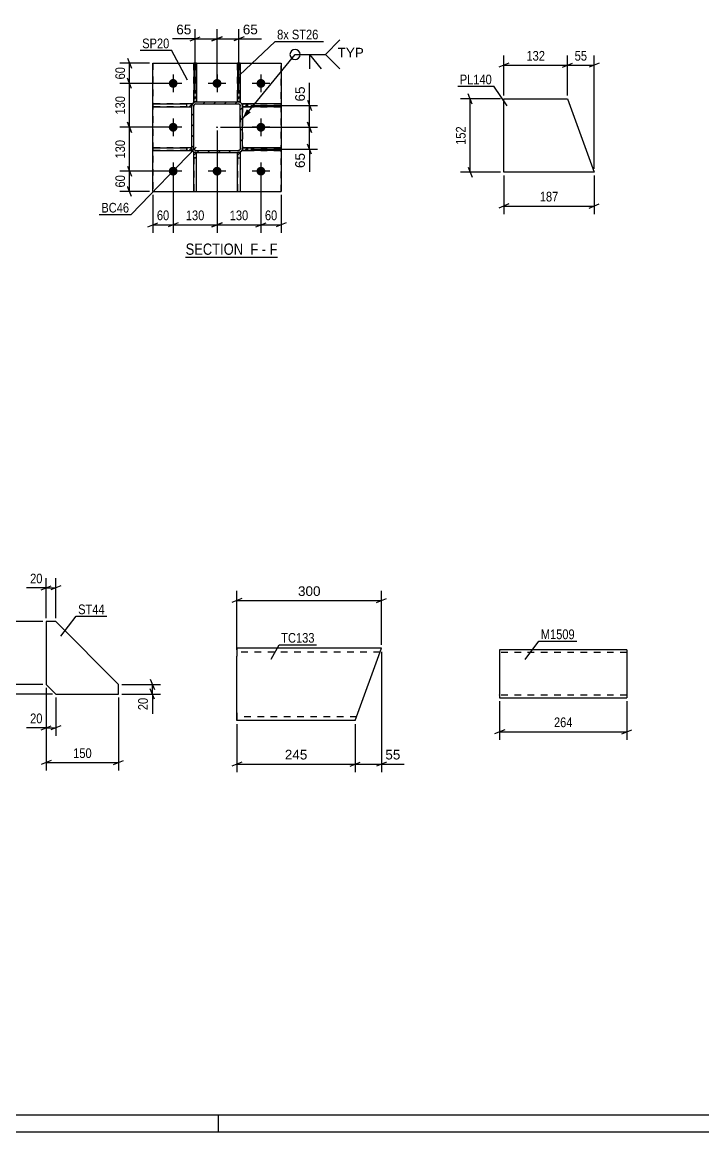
# Model space of a CAD drawing. Header units: millimetres. Extents: x 0 to 1189, y 0 to 841.
# Drawn here: x 500.8 to 702.5, y 0 to 328.6 of the extents above; entities that cross this region are included whole.
import ezdxf

# ---------------------------------------------------------------- set-up
doc = ezdxf.new("R2010")
doc.units = ezdxf.units.MM
doc.linetypes.add('DXK_LINE_DOT2', pattern=[3.9198, 1.9599, -1.9599])
doc.linetypes.add('DXK_LINE_DOT3', pattern=[5.9187, 2.979, -0.9799, 0.9799, -0.9799])
doc.styles.add('Arial', font='ARIAL.TTF', dxfattribs={"height": 0.2})
doc.styles.add('Arial Narrow', font='ARIALN.TTF', dxfattribs={"height": 0.2})

# ---------------------------------------------------------------- blocks, each defined once
blk = doc.blocks.new('Unknown-284935191-1134')
at = {"color": 5, "linetype": 'Continuous'}
for p, q in [((5, 5), (1184, 5)), ((559, 0), (559, 5)), ((0, 0), (1189, 0))]:
    blk.add_line(p, q, dxfattribs=at)
blk = doc.blocks.new('Unknown-284935191-15 - 4007')
at = {"color": 6, "linetype": 'Continuous'}
blk.add_line((549.25, 259), (576.46, 259), dxfattribs=at)
at = {"color": 0, "linetype": 'Continuous'}
blk.add_wipeout([(567.36, 259.75), (567.36, 263.25), (549.25, 263.25), (549.25, 259.75)], dxfattribs=at)
at = {"color": 7, "linetype": 'Continuous', "style": 'Arial Narrow'}
blk.add_text('SECTION ', height=3.34, dxfattribs=at).set_placement((549.25, 259.75))
at = {"color": 0, "linetype": 'Continuous'}
blk.add_wipeout([(570.75, 259.75), (570.75, 263.25), (568.41, 263.25), (568.41, 259.75)], dxfattribs=at)
blk.add_wipeout([(573.07, 259.75), (573.07, 263.25), (571.8, 263.25), (571.8, 259.75)], dxfattribs=at)
at = {"color": 7, "linetype": 'Continuous', "style": 'Arial Narrow'}
blk.add_text('F', height=3.34, dxfattribs=at).set_placement((568.41, 259.75))
at = {"color": 0, "linetype": 'Continuous'}
blk.add_wipeout([(576.46, 259.75), (576.46, 263.25), (574.12, 263.25), (574.12, 259.75)], dxfattribs=at)
at = {"color": 7, "linetype": 'Continuous', "style": 'Arial Narrow'}
for s, p in [('F', (574.12, 259.75)), ('-', (571.8, 259.75))]:
    blk.add_text(s, height=3.34, dxfattribs=at).set_placement(p)
blk = doc.blocks.new('Part-284935191-4022 - 4007')
at = {"linetype": 'Continuous'}
h = blk.add_hatch(dxfattribs=at)
h.set_pattern_fill('', scale=0.7, style=0, pattern_type=0)
h.set_pattern_definition([(45, (551.0554, 291.4095), (-1.5715, 1.5715), [])])
h.paths.add_polyline_path([(551.06, 290.61), (551.06, 291.41), (549.51, 291.41), (549.51, 290.61)])
at = {"color": 2, "linetype": 'Continuous'}
for p, q in [((539.56, 291.41), (549.51, 291.41)), ((539.56, 291.41), (539.56, 290.61)), ((539.56, 290.61), (549.51, 290.61)), ((551.06, 291.41), (549.51, 291.41)), ((549.51, 291.41), (549.51, 290.61)), ((549.51, 290.61), (551.06, 290.61)), ((551.06, 291.41), (551.06, 291.41)), ((551.06, 290.61), (551.06, 291.41)), ((551.06, 290.61), (551.06, 290.61))]:
    blk.add_line(p, q, dxfattribs=at)
at = {"color": 7, "linetype": 'DXK_LINE_DOT2'}
for p, q in [((549.51, 291.41), (539.56, 291.41)), ((549.56, 290.61), (539.56, 290.61)), ((551.06, 291.41), (549.51, 291.41)), ((549.56, 291.41), (549.56, 290.61)), ((549.56, 290.61), (551.06, 290.61)), ((551.06, 290.61), (551.06, 291.41))]:
    blk.add_line(p, q, dxfattribs=at)
blk = doc.blocks.new('Bolt-284935191-4044 - 4007')
at = {"linetype": 'Continuous'}
for points in [[(546.49, 311.41), (546.66, 311.19), (546.78, 310.95), (546.84, 310.68), (546.85, 310.41), (546.8, 310.15), (546.7, 309.89), (546.55, 309.67), (546.35, 309.48), (546.12, 309.34), (545.86, 309.25), (545.59, 309.21), (545.32, 309.23), (545.06, 309.31), (544.82, 309.43), (544.61, 309.61), (544.45, 309.82), (544.33, 310.07), (544.26, 310.33), (544.26, 310.6), (544.3, 310.87), (544.41, 311.12), (544.56, 311.35), (544.76, 311.54), (544.99, 311.68), (545.24, 311.77), (545.51, 311.81), (545.78, 311.79), (546.04, 311.71), (546.28, 311.58)], [(559.49, 311.41), (559.66, 311.2), (559.78, 310.95), (559.84, 310.69), (559.85, 310.41), (559.8, 310.15), (559.7, 309.9), (559.55, 309.67), (559.35, 309.48), (559.12, 309.34), (558.86, 309.25), (558.59, 309.21), (558.32, 309.23), (558.06, 309.31), (557.82, 309.44), (557.61, 309.61), (557.45, 309.83), (557.33, 310.07), (557.26, 310.34), (557.26, 310.61), (557.3, 310.87), (557.41, 311.13), (557.56, 311.35), (557.76, 311.54), (557.99, 311.68), (558.24, 311.77), (558.51, 311.81), (558.78, 311.79), (559.04, 311.71), (559.28, 311.59)], [(572.49, 311.41), (572.66, 311.2), (572.78, 310.95), (572.84, 310.69), (572.85, 310.42), (572.8, 310.15), (572.7, 309.9), (572.55, 309.67), (572.35, 309.49), (572.12, 309.34), (571.86, 309.25), (571.59, 309.21), (571.32, 309.23), (571.06, 309.31), (570.82, 309.44), (570.61, 309.61), (570.45, 309.83), (570.33, 310.07), (570.26, 310.34), (570.26, 310.61), (570.3, 310.88), (570.41, 311.13), (570.56, 311.35), (570.76, 311.54), (570.99, 311.68), (571.24, 311.78), (571.51, 311.81), (571.78, 311.79), (572.04, 311.72), (572.28, 311.59)], [(546.49, 298.41), (546.66, 298.19), (546.78, 297.95), (546.84, 297.68), (546.85, 297.41), (546.8, 297.15), (546.7, 296.89), (546.55, 296.67), (546.35, 296.48), (546.12, 296.34), (545.86, 296.25), (545.59, 296.21), (545.32, 296.23), (545.06, 296.31), (544.82, 296.43), (544.62, 296.61), (544.45, 296.82), (544.33, 297.07), (544.27, 297.33), (544.26, 297.6), (544.31, 297.87), (544.41, 298.12), (544.56, 298.35), (544.76, 298.54), (544.99, 298.68), (545.25, 298.77), (545.51, 298.81), (545.79, 298.79), (546.05, 298.71), (546.29, 298.58)], [(572.49, 298.41), (572.66, 298.2), (572.78, 297.95), (572.84, 297.69), (572.85, 297.42), (572.8, 297.15), (572.7, 296.9), (572.55, 296.67), (572.35, 296.49), (572.12, 296.34), (571.86, 296.25), (571.59, 296.21), (571.32, 296.23), (571.06, 296.31), (570.82, 296.44), (570.62, 296.61), (570.45, 296.83), (570.33, 297.07), (570.27, 297.34), (570.26, 297.61), (570.31, 297.88), (570.41, 298.13), (570.56, 298.35), (570.76, 298.54), (570.99, 298.68), (571.25, 298.78), (571.51, 298.81), (571.79, 298.79), (572.05, 298.72), (572.29, 298.59)], [(546.5, 285.41), (546.66, 285.19), (546.78, 284.95), (546.85, 284.68), (546.85, 284.41), (546.81, 284.15), (546.7, 283.89), (546.55, 283.67), (546.35, 283.48), (546.12, 283.34), (545.87, 283.25), (545.6, 283.21), (545.33, 283.23), (545.07, 283.31), (544.83, 283.43), (544.62, 283.61), (544.45, 283.82), (544.33, 284.07), (544.27, 284.33), (544.26, 284.6), (544.31, 284.87), (544.41, 285.12), (544.56, 285.35), (544.76, 285.54), (544.99, 285.68), (545.25, 285.77), (545.52, 285.81), (545.79, 285.79), (546.05, 285.71), (546.29, 285.58)], [(559.5, 285.41), (559.66, 285.2), (559.78, 284.95), (559.85, 284.69), (559.85, 284.41), (559.81, 284.15), (559.7, 283.9), (559.55, 283.67), (559.35, 283.48), (559.12, 283.34), (558.87, 283.25), (558.6, 283.21), (558.33, 283.23), (558.07, 283.31), (557.83, 283.44), (557.62, 283.61), (557.45, 283.83), (557.33, 284.07), (557.27, 284.34), (557.26, 284.61), (557.31, 284.87), (557.41, 285.13), (557.56, 285.35), (557.76, 285.54), (557.99, 285.68), (558.25, 285.77), (558.52, 285.81), (558.79, 285.79), (559.05, 285.71), (559.29, 285.59)], [(572.5, 285.41), (572.66, 285.2), (572.78, 284.95), (572.85, 284.69), (572.85, 284.42), (572.81, 284.15), (572.7, 283.9), (572.55, 283.67), (572.35, 283.49), (572.12, 283.34), (571.87, 283.25), (571.6, 283.21), (571.33, 283.23), (571.07, 283.31), (570.83, 283.44), (570.62, 283.61), (570.45, 283.83), (570.33, 284.07), (570.27, 284.34), (570.26, 284.61), (570.31, 284.88), (570.41, 285.13), (570.56, 285.35), (570.76, 285.54), (570.99, 285.68), (571.25, 285.78), (571.52, 285.81), (571.79, 285.79), (572.05, 285.72), (572.29, 285.59)]]:
    blk.add_hatch(color=1, dxfattribs=at).paths.add_polyline_path(points)
at = {"color": 1, "linetype": 'Continuous'}
for p, q in [((545.55, 313.11), (545.55, 307.91)), ((558.55, 313.11), (558.55, 307.91)), ((571.55, 313.11), (571.55, 307.91)), ((548.15, 310.51), (542.95, 310.51)), ((561.15, 310.51), (555.95, 310.51)), ((574.15, 310.51), (568.95, 310.51)), ((545.55, 300.11), (545.56, 294.91)), ((571.55, 300.11), (571.56, 294.91)), ((548.16, 297.51), (542.96, 297.51)), ((574.16, 297.51), (568.96, 297.51)), ((545.56, 287.11), (545.56, 281.91)), ((558.56, 287.11), (558.56, 281.91)), ((571.56, 287.11), (571.56, 281.91)), ((548.16, 284.51), (542.96, 284.51)), ((561.16, 284.51), (555.96, 284.51)), ((574.16, 284.51), (568.96, 284.51))]:
    blk.add_line(p, q, dxfattribs=at)
blk = doc.blocks.new('Part-284935191-4020 - 4007')
at = {"linetype": 'Continuous'}
h = blk.add_hatch(dxfattribs=at)
h.set_pattern_fill('', scale=0.7, style=0, pattern_type=0)
h.set_pattern_definition([(45, (551.0532, 304.4089), (-1.5715, 1.5715), [])])
h.paths.add_polyline_path([(551.05, 303.61), (551.05, 304.41), (549.51, 304.41), (549.51, 303.61)])
at = {"color": 2, "linetype": 'Continuous'}
for p, q in [((539.55, 304.41), (549.51, 304.41)), ((539.55, 304.41), (539.55, 303.61)), ((539.55, 303.61), (549.51, 303.61)), ((551.05, 304.41), (549.51, 304.41)), ((549.51, 304.41), (549.51, 303.61)), ((549.51, 303.61), (551.05, 303.61)), ((551.05, 304.41), (551.05, 304.41)), ((551.05, 303.61), (551.05, 304.41)), ((551.05, 303.61), (551.05, 303.61))]:
    blk.add_line(p, q, dxfattribs=at)
at = {"color": 7, "linetype": 'DXK_LINE_DOT2'}
for p, q in [((549.51, 304.41), (539.55, 304.41)), ((549.55, 303.61), (539.55, 303.61)), ((551.05, 304.41), (549.51, 304.41)), ((549.55, 304.41), (549.55, 303.61)), ((549.55, 303.61), (551.05, 303.61)), ((551.05, 303.61), (551.05, 304.41))]:
    blk.add_line(p, q, dxfattribs=at)
blk = doc.blocks.new('Part-284935191-4069 - 4007')
at = {"color": 2, "linetype": 'Continuous'}
for p, q in [((539.55, 316.51), (539.55, 316.51)), ((539.56, 278.51), (539.55, 316.51)), ((539.55, 316.51), (577.55, 316.51)), ((577.55, 316.51), (577.55, 316.51)), ((577.55, 316.51), (577.56, 278.51)), ((539.56, 278.51), (577.56, 278.51)), ((539.56, 278.51), (539.56, 278.51)), ((577.56, 278.51), (577.56, 278.51))]:
    blk.add_line(p, q, dxfattribs=at)
at = {"color": 7, "linetype": 'DXK_LINE_DOT2'}
for p, q in [((539.55, 316.51), (539.56, 278.51)), ((539.55, 316.51), (577.55, 316.51)), ((577.56, 278.51), (577.55, 316.51)), ((539.56, 278.51), (577.56, 278.51))]:
    blk.add_line(p, q, dxfattribs=at)
blk = doc.blocks.new('Part-284935191-4021 - 4007')
at = {"linetype": 'Continuous'}
h = blk.add_hatch(dxfattribs=at)
h.set_pattern_fill('', scale=0.7, style=0, pattern_type=0)
h.set_pattern_definition([(45, (552.4557, 290.0094), (-1.5715, 1.5715), [])])
h.paths.add_polyline_path([(552.46, 288.47), (552.46, 290.01), (551.66, 290.01), (551.66, 288.47)])
at = {"color": 2, "linetype": 'Continuous'}
for p, q in [((551.66, 290.01), (551.66, 290.01)), ((551.66, 288.47), (551.66, 290.01)), ((552.46, 290.01), (551.66, 290.01)), ((552.46, 290.01), (552.46, 290.01)), ((552.46, 288.47), (552.46, 290.01)), ((551.66, 278.51), (551.66, 288.47)), ((551.66, 288.47), (552.46, 288.47)), ((552.46, 278.51), (552.46, 288.47)), ((551.66, 278.51), (552.46, 278.51))]:
    blk.add_line(p, q, dxfattribs=at)
at = {"color": 7, "linetype": 'DXK_LINE_DOT2'}
for p, q in [((551.66, 288.51), (551.66, 290.01)), ((552.46, 290.01), (551.66, 290.01)), ((552.46, 288.51), (552.46, 290.01)), ((552.46, 288.51), (551.66, 288.51)), ((551.66, 288.51), (551.66, 278.51)), ((552.46, 278.51), (552.46, 288.51))]:
    blk.add_line(p, q, dxfattribs=at)
blk = doc.blocks.new('Part-284935191-4023 - 4007')
at = {"linetype": 'Continuous'}
h = blk.add_hatch(dxfattribs=at)
h.set_pattern_fill('', scale=0.7, style=0, pattern_type=0)
h.set_pattern_definition([(45, (565.4528, 306.5582), (-1.5715, 1.5715), [])])
h.paths.add_polyline_path([(565.45, 305.01), (565.45, 306.56), (564.65, 306.56), (564.65, 305.01)])
at = {"color": 2, "linetype": 'Continuous'}
for p, q in [((565.45, 316.51), (564.65, 316.51)), ((564.65, 316.51), (564.65, 306.56)), ((565.45, 316.51), (565.45, 306.56)), ((564.65, 305.01), (564.65, 306.56)), ((564.65, 306.56), (565.45, 306.56)), ((565.45, 306.56), (565.45, 305.01)), ((564.65, 305.01), (564.65, 305.01)), ((565.45, 305.01), (564.65, 305.01)), ((565.45, 305.01), (565.45, 305.01))]:
    blk.add_line(p, q, dxfattribs=at)
at = {"color": 7, "linetype": 'DXK_LINE_DOT2'}
for p, q in [((564.65, 306.56), (564.65, 316.51)), ((565.45, 306.56), (565.45, 316.51)), ((564.65, 306.51), (564.65, 306.56)), ((564.65, 306.51), (565.45, 306.51)), ((564.65, 306.51), (564.65, 305.01)), ((565.45, 305.01), (565.45, 306.56)), ((564.65, 305.01), (565.45, 305.01))]:
    blk.add_line(p, q, dxfattribs=at)
blk = doc.blocks.new('Part-284935191-4025 - 4007')
at = {"linetype": 'Continuous'}
h = blk.add_hatch(dxfattribs=at)
h.set_pattern_fill('', scale=0.7, style=0, pattern_type=0)
h.set_pattern_definition([(45, (565.4557, 290.0117), (-1.5715, 1.5715), [])])
h.paths.add_polyline_path([(565.46, 288.47), (565.46, 290.01), (564.66, 290.01), (564.66, 288.47)])
at = {"color": 2, "linetype": 'Continuous'}
for p, q in [((564.66, 290.01), (564.66, 290.01)), ((564.66, 288.47), (564.66, 290.01)), ((565.46, 290.01), (564.66, 290.01)), ((565.46, 290.01), (565.46, 290.01)), ((565.46, 288.47), (565.46, 290.01)), ((564.66, 278.51), (564.66, 288.47)), ((564.66, 288.47), (565.46, 288.47)), ((565.46, 278.51), (565.46, 288.47)), ((564.66, 278.51), (565.46, 278.51))]:
    blk.add_line(p, q, dxfattribs=at)
at = {"color": 7, "linetype": 'DXK_LINE_DOT2'}
for p, q in [((564.66, 290.01), (564.66, 288.47)), ((565.46, 290.01), (564.66, 290.01)), ((565.46, 288.51), (565.46, 290.01)), ((564.66, 288.51), (565.46, 288.51)), ((564.66, 288.47), (564.66, 278.51)), ((565.46, 278.51), (565.46, 288.51))]:
    blk.add_line(p, q, dxfattribs=at)
blk = doc.blocks.new('Part-284935191-4074 - 4007')
at = {"linetype": 'Continuous'}
h = blk.add_hatch(dxfattribs=at)
h.set_pattern_fill('', scale=0.7, style=0, pattern_type=0)
h.set_pattern_definition([(45, (565.3149, 290.103), (-1.57154, 1.57154), [])])
h.paths.add_polyline_path([(564.86, 290.01), (565.31, 290.1), (565.7, 290.36), (565.96, 290.75), (566.06, 291.21), (566.05, 303.81), (565.96, 304.27), (565.7, 304.66), (565.31, 304.92), (564.85, 305.01), (552.25, 305.01), (551.79, 304.92), (551.4, 304.66), (551.14, 304.27), (551.05, 303.81), (551.06, 291.21), (551.15, 290.75), (551.41, 290.36), (551.8, 290.1), (552.26, 290.01)])
h.paths.add_polyline_path([(552.26, 290.61), (552.03, 290.66), (551.83, 290.79), (551.7, 290.98), (551.66, 291.21), (551.65, 303.81), (551.7, 304.04), (551.83, 304.23), (552.02, 304.36), (552.25, 304.41), (564.85, 304.41), (565.08, 304.37), (565.28, 304.24), (565.41, 304.04), (565.45, 303.81), (565.46, 291.21), (565.41, 290.98), (565.28, 290.79), (565.09, 290.66), (564.86, 290.61)])
blk.add_hatch(color=246, dxfattribs=at).paths.add_polyline_path([(558.56, 297.41, -1), (558.56, 297.61, -1)])
at = {"color": 7, "linetype": 'DXK_LINE_DOT2'}
for p, q in [((551.05, 303.81), (551.15, 304.27)), ((551.06, 291.21), (551.05, 303.81)), ((551.7, 304.04), (551.65, 303.81)), ((551.66, 291.21), (551.65, 303.81)), ((551.83, 304.23), (551.7, 304.04)), ((551.79, 304.92), (552.25, 305.01)), ((552.02, 304.36), (551.83, 304.23)), ((552.25, 304.41), (552.02, 304.36)), ((552.25, 305.01), (564.85, 305.01)), ((552.25, 304.41), (564.85, 304.41)), ((564.85, 305.01), (565.31, 304.92)), ((565.08, 304.37), (564.85, 304.41)), ((565.28, 304.24), (565.08, 304.37)), ((565.41, 304.04), (565.28, 304.24)), ((565.31, 304.92), (565.31, 304.92)), ((565.45, 303.81), (565.41, 304.04)), ((565.46, 291.21), (565.45, 303.81)), ((565.96, 304.27), (565.96, 304.27)), ((565.96, 304.27), (566.05, 303.81)), ((566.05, 303.81), (566.06, 291.21)), ((551.15, 290.75), (551.06, 291.21)), ((551.66, 291.21), (551.7, 290.98)), ((551.7, 290.98), (551.83, 290.79)), ((552.26, 290.01), (551.8, 290.1)), ((551.83, 290.79), (552.03, 290.66)), ((552.03, 290.66), (552.26, 290.61)), ((552.26, 290.61), (564.86, 290.61)), ((552.26, 290.01), (564.86, 290.01)), ((564.86, 290.61), (565.09, 290.66)), ((565.32, 290.1), (564.86, 290.01)), ((565.09, 290.66), (565.28, 290.79)), ((565.28, 290.79), (565.41, 290.98)), ((565.41, 290.98), (565.46, 291.21)), ((566.06, 291.21), (565.96, 290.75))]:
    blk.add_line(p, q, dxfattribs=at)
at = {"color": 2, "linetype": 'Continuous'}
for p, q in [((551.14, 304.27), (551.05, 303.81)), ((551.05, 303.81), (551.05, 303.81)), ((551.06, 291.21), (551.05, 303.81)), ((551.65, 303.81), (551.7, 304.04)), ((551.65, 303.81), (551.65, 303.81)), ((551.66, 291.21), (551.65, 303.81)), ((551.7, 304.04), (551.83, 304.23)), ((552.25, 305.01), (551.79, 304.92)), ((551.83, 304.23), (552.02, 304.36)), ((552.02, 304.36), (552.25, 304.41)), ((552.25, 305.01), (552.25, 305.01)), ((552.25, 305.01), (564.85, 305.01)), ((552.25, 304.41), (552.25, 304.41)), ((552.25, 304.41), (564.85, 304.41)), ((564.85, 305.01), (564.85, 305.01)), ((565.31, 304.92), (564.85, 305.01)), ((564.85, 304.41), (564.85, 304.41)), ((564.85, 304.41), (565.08, 304.37)), ((565.08, 304.37), (565.28, 304.24)), ((565.28, 304.24), (565.41, 304.04)), ((565.41, 304.04), (565.45, 303.81)), ((565.45, 303.81), (565.45, 303.81)), ((565.46, 291.21), (565.45, 303.81)), ((566.05, 303.81), (565.96, 304.27)), ((566.05, 303.81), (566.05, 303.81)), ((566.06, 291.21), (566.05, 303.81)), ((551.06, 291.21), (551.06, 291.21)), ((551.06, 291.21), (551.15, 290.75)), ((551.66, 291.21), (551.66, 291.21)), ((551.7, 290.98), (551.66, 291.21)), ((551.83, 290.79), (551.7, 290.98)), ((551.8, 290.1), (552.26, 290.01)), ((552.03, 290.66), (551.83, 290.79)), ((552.26, 290.61), (552.03, 290.66)), ((552.26, 290.61), (552.26, 290.61)), ((552.26, 290.61), (564.86, 290.61)), ((552.26, 290.01), (552.26, 290.01)), ((552.26, 290.01), (564.86, 290.01)), ((565.09, 290.66), (564.86, 290.61)), ((564.86, 290.61), (564.86, 290.61)), ((564.86, 290.01), (565.31, 290.1)), ((564.86, 290.01), (564.86, 290.01)), ((565.28, 290.79), (565.09, 290.66)), ((565.41, 290.98), (565.28, 290.79)), ((565.46, 291.21), (565.41, 290.98)), ((565.46, 291.21), (565.46, 291.21)), ((565.96, 290.75), (566.06, 291.21)), ((566.06, 291.21), (566.06, 291.21))]:
    blk.add_line(p, q, dxfattribs=at)
at = {"color": 7, "linetype": 'DXK_LINE_DOT3'}
blk.add_line((558.56, 297.51), (558.55, 297.51), dxfattribs=at)
at = {"color": 246, "linetype": 'DXK_LINE_DOT2'}
blk.add_line((558.56, 297.51), (558.55, 297.51), dxfattribs=at)
at = {"color": 246, "linetype": 'Continuous'}
blk.add_circle((558.56, 297.51), 0.1, dxfattribs=at)
at = {"color": 2, "linetype": 'Continuous'}
for centre, start, end in [((552.25, 303.81), 112.5099, 157.5099), ((564.85, 303.81), 22.5099, 67.5099), ((552.26, 291.21), 202.5099, 247.5099), ((564.86, 291.21), 292.5099, 337.5099)]:
    blk.add_arc(centre, 1.2, start, end, dxfattribs=at)
at = {"color": 7, "linetype": 'DXK_LINE_DOT2'}
for centre, start, end in [((552.25, 303.81), 112.5099, 157.5099), ((552.26, 291.21), 202.5099, 247.5099), ((564.86, 291.21), 292.5099, 337.5099)]:
    blk.add_arc(centre, 1.2, start, end, dxfattribs=at)
blk = doc.blocks.new('Part-284935191-4122 - 4007')
at = {"linetype": 'Continuous'}
h = blk.add_hatch(dxfattribs=at)
h.set_pattern_fill('', scale=0.7, style=0, pattern_type=0)
h.set_pattern_definition([(45, (567.6015, 291.4123), (-1.5715, 1.5715), [])])
h.paths.add_polyline_path([(567.6, 290.61), (567.6, 291.41), (566.06, 291.41), (566.06, 290.61)])
at = {"color": 2, "linetype": 'Continuous'}
for p, q in [((566.06, 291.41), (566.06, 291.41)), ((566.06, 291.41), (567.6, 291.41)), ((566.06, 290.61), (566.06, 291.41)), ((566.06, 290.61), (566.06, 290.61)), ((567.6, 290.61), (566.06, 290.61)), ((577.56, 291.41), (567.6, 291.41)), ((567.6, 291.41), (567.6, 290.61)), ((577.56, 290.61), (567.6, 290.61)), ((577.56, 290.61), (577.56, 291.41))]:
    blk.add_line(p, q, dxfattribs=at)
at = {"color": 7, "linetype": 'DXK_LINE_DOT2'}
for p, q in [((567.56, 291.41), (566.06, 291.41)), ((566.06, 291.41), (566.06, 290.61)), ((566.06, 290.61), (567.56, 290.61)), ((567.56, 290.61), (567.56, 291.41)), ((567.56, 291.41), (577.56, 291.41)), ((567.56, 290.61), (577.56, 290.61))]:
    blk.add_line(p, q, dxfattribs=at)
blk = doc.blocks.new('Part-284935191-4123 - 4007')
at = {"linetype": 'Continuous'}
h = blk.add_hatch(dxfattribs=at)
h.set_pattern_fill('', scale=0.7, style=0, pattern_type=0)
h.set_pattern_definition([(45, (567.6002, 304.4117), (-1.5715, 1.5715), [])])
h.paths.add_polyline_path([(567.6, 303.61), (567.6, 304.41), (566.05, 304.41), (566.05, 303.61)])
at = {"color": 2, "linetype": 'Continuous'}
for p, q in [((566.05, 304.41), (566.05, 304.41)), ((566.05, 304.41), (567.6, 304.41)), ((566.05, 303.61), (566.05, 304.41)), ((566.05, 303.61), (566.05, 303.61)), ((567.6, 303.61), (566.05, 303.61)), ((577.55, 304.41), (567.6, 304.41)), ((567.6, 304.41), (567.6, 303.61)), ((577.55, 303.61), (567.6, 303.61)), ((577.55, 303.61), (577.55, 304.41))]:
    blk.add_line(p, q, dxfattribs=at)
at = {"color": 7, "linetype": 'DXK_LINE_DOT2'}
for p, q in [((567.55, 304.41), (566.05, 304.41)), ((566.05, 304.41), (566.05, 303.61)), ((566.05, 303.61), (567.55, 303.61)), ((567.55, 303.61), (567.55, 304.41)), ((567.55, 304.41), (577.55, 304.41)), ((567.55, 303.61), (577.55, 303.61))]:
    blk.add_line(p, q, dxfattribs=at)
blk = doc.blocks.new('Part-284935191-4124 - 4007')
at = {"linetype": 'Continuous'}
h = blk.add_hatch(dxfattribs=at)
h.set_pattern_fill('', scale=0.7, style=0, pattern_type=0)
h.set_pattern_definition([(45, (552.4528, 306.555), (-1.5715, 1.5715), [])])
h.paths.add_polyline_path([(552.45, 305.01), (552.45, 306.55), (551.65, 306.55), (551.65, 305.01)])
at = {"color": 2, "linetype": 'Continuous'}
for p, q in [((552.45, 316.51), (551.65, 316.51)), ((551.65, 316.51), (551.65, 306.55)), ((552.45, 316.51), (552.45, 306.55)), ((551.65, 305.01), (551.65, 306.55)), ((551.65, 306.55), (552.45, 306.55)), ((552.45, 306.55), (552.45, 305.01)), ((551.65, 305.01), (551.65, 305.01)), ((552.45, 305.01), (551.65, 305.01)), ((552.45, 305.01), (552.45, 305.01))]:
    blk.add_line(p, q, dxfattribs=at)
at = {"color": 7, "linetype": 'DXK_LINE_DOT2'}
for p, q in [((551.65, 306.55), (551.65, 316.51)), ((552.45, 306.55), (552.45, 316.51)), ((551.65, 306.51), (551.65, 306.55)), ((551.65, 306.51), (552.45, 306.51)), ((551.65, 306.51), (551.65, 305.01)), ((552.45, 305.01), (552.45, 306.55)), ((551.65, 305.01), (552.45, 305.01))]:
    blk.add_line(p, q, dxfattribs=at)
blk = doc.blocks.new('Part-284935191-15517 - 15516')
at = {"color": 2, "linetype": 'Continuous'}
for p, q in [((643.53, 284.19), (643.53, 305.9)), ((643.53, 305.9), (662.37, 305.9)), ((662.37, 305.9), (670.28, 284.19)), ((670.28, 284.19), (643.53, 284.19))]:
    blk.add_line(p, q, dxfattribs=at)
blk = doc.blocks.new('Part-284935191-18665 - 18664')
at = {"color": 2, "linetype": 'Continuous'}
for p, q in [((564.43, 143.2), (564.43, 140.92)), ((607.29, 143.2), (564.43, 143.2)), ((599.49, 121.77), (607.29, 143.2)), ((564.43, 124.06), (564.43, 140.92)), ((564.43, 121.77), (564.43, 124.06)), ((599.49, 121.77), (564.43, 121.77))]:
    blk.add_line(p, q, dxfattribs=at)
at = {"color": 7, "linetype": 'DXK_LINE_DOT2'}
for p, q in [((564.43, 143.2), (564.43, 142.53)), ((606.87, 142.06), (564.43, 142.06)), ((564.43, 124.06), (564.43, 121.95)), ((599.91, 122.92), (564.43, 122.92))]:
    blk.add_line(p, q, dxfattribs=at)
blk = doc.blocks.new('Part-284935191-15687 - 15686')
at = {"color": 2, "linetype": 'Continuous'}
for p, q in [((679.96, 142.78), (642.27, 142.78)), ((642.27, 142.78), (642.27, 128.63)), ((679.96, 142.78), (679.96, 128.5)), ((642.27, 128.63), (642.27, 128.5)), ((642.27, 128.5), (679.96, 128.5))]:
    blk.add_line(p, q, dxfattribs=at)
at = {"color": 7, "linetype": 'DXK_LINE_DOT2'}
for p, q in [((679.96, 141.92), (642.27, 141.92)), ((679.96, 142.65), (679.96, 142.78)), ((642.27, 129.35), (642.27, 129.42)), ((679.96, 129.35), (642.27, 129.35)), ((679.96, 129.35), (679.96, 129.42))]:
    blk.add_line(p, q, dxfattribs=at)
blk = doc.blocks.new('Part-284935191-15448 - 15447')
at = {"color": 2, "linetype": 'Continuous'}
for p, q in [((510.82, 151.09), (507.96, 151.09)), ((507.96, 151.09), (507.96, 132.52)), ((529.39, 132.52), (510.82, 151.09)), ((507.96, 132.52), (510.82, 129.66)), ((529.39, 129.66), (529.39, 132.52)), ((510.82, 129.66), (529.39, 129.66))]:
    blk.add_line(p, q, dxfattribs=at)
blk = doc.blocks.new('StraightDimension-284935191-4144 - 4007')
at = {"color": 7, "linetype": 'Continuous'}
for p, q in [((558.55, 296.51), (558.55, 266.25)), ((571.56, 283.51), (571.56, 266.25)), ((560.05, 269.25), (557.05, 268.05)), ((558.55, 268.65), (571.56, 268.65)), ((570.06, 268.05), (573.06, 269.25))]:
    blk.add_line(p, q, dxfattribs=at)
at = {"color": 0}
blk.add_wipeout([(568.4, 269.4), (568.4, 273.6), (561.71, 273.6), (561.71, 269.4)], dxfattribs=at)
at = {"color": 3, "style": 'Arial Narrow'}
blk.add_text('130', height=2.863, dxfattribs=at).set_placement((562.31, 270))
blk = doc.blocks.new('StraightDimension-284935191-4204 - 4007')
at = {"color": 7, "linetype": 'Continuous'}
for p, q in [((538.55, 316.51), (529.79, 316.51)), ((532.04, 318.01), (533.24, 315.01)), ((532.64, 310.51), (532.64, 316.51)), ((544.55, 310.51), (529.79, 310.51)), ((533.24, 309.01), (532.04, 312.01))]:
    blk.add_line(p, q, dxfattribs=at)
at = {"color": 0}
blk.add_wipeout([(531.89, 315.94), (527.69, 315.94), (527.69, 311.08), (531.89, 311.08)], dxfattribs=at)
at = {"color": 3, "style": 'Arial Narrow'}
blk.add_text('60', height=2.863, rotation=90.0002, dxfattribs=at).set_placement((531.29, 311.68))
blk = doc.blocks.new('StraightDimension-284935191-4135 - 4007')
at = {"color": 7, "linetype": 'Continuous'}
for p, q in [((558.55, 296.51), (558.55, 266.25)), ((545.56, 283.51), (545.56, 266.25)), ((547.06, 269.25), (544.06, 268.05)), ((545.56, 268.65), (558.55, 268.65)), ((557.05, 268.05), (560.05, 269.25))]:
    blk.add_line(p, q, dxfattribs=at)
at = {"color": 0}
blk.add_wipeout([(555.4, 269.4), (555.4, 273.6), (548.71, 273.6), (548.71, 269.4)], dxfattribs=at)
at = {"color": 3, "style": 'Arial Narrow'}
blk.add_text('130', height=2.863, dxfattribs=at).set_placement((549.31, 270))
blk = doc.blocks.new('StraightDimension-284935191-4153 - 4007')
at = {"color": 7, "linetype": 'Continuous'}
for p, q in [((571.56, 283.51), (571.56, 266.25)), ((577.56, 277.51), (577.56, 266.25)), ((570.06, 268.05), (573.06, 269.25)), ((571.56, 268.65), (577.56, 268.65)), ((579.06, 269.25), (576.06, 268.05))]:
    blk.add_line(p, q, dxfattribs=at)
at = {"color": 0}
blk.add_wipeout([(576.99, 269.4), (576.99, 273.6), (572.13, 273.6), (572.13, 269.4)], dxfattribs=at)
at = {"color": 3, "style": 'Arial Narrow'}
blk.add_text('60', height=2.863, dxfattribs=at).set_placement((572.73, 270))
blk = doc.blocks.new('StraightDimension-284935191-4163 - 4007')
at = {"color": 7, "linetype": 'Continuous'}
for p, q in [((545.56, 283.51), (545.56, 266.25)), ((539.56, 277.51), (539.56, 266.25)), ((538.06, 268.05), (541.06, 269.25)), ((539.56, 268.65), (545.56, 268.65)), ((547.06, 269.25), (544.06, 268.05))]:
    blk.add_line(p, q, dxfattribs=at)
at = {"color": 0}
blk.add_wipeout([(544.99, 269.4), (544.99, 273.6), (540.13, 273.6), (540.13, 269.4)], dxfattribs=at)
at = {"color": 3, "style": 'Arial Narrow'}
blk.add_text('60', height=2.863, dxfattribs=at).set_placement((540.73, 270))
blk = doc.blocks.new('StraightDimension-284935191-4174 - 4007')
at = {"color": 7, "linetype": 'Continuous'}
for p, q in [((532.04, 286.01), (533.24, 283.01)), ((544.56, 284.51), (529.79, 284.51)), ((532.64, 278.51), (532.64, 284.51)), ((533.24, 277.01), (532.04, 280.01)), ((538.56, 278.51), (529.79, 278.51))]:
    blk.add_line(p, q, dxfattribs=at)
at = {"color": 0}
blk.add_wipeout([(531.89, 283.94), (527.69, 283.94), (527.69, 279.08), (531.89, 279.08)], dxfattribs=at)
at = {"color": 3, "style": 'Arial Narrow'}
blk.add_text('60', height=2.863, rotation=90.0002, dxfattribs=at).set_placement((531.29, 279.68))
blk = doc.blocks.new('StraightDimension-284935191-4184 - 4007')
at = {"color": 7, "linetype": 'Continuous'}
for p, q in [((544.56, 297.51), (529.79, 297.51)), ((533.24, 296.01), (532.04, 299.01)), ((532.64, 284.51), (532.64, 297.51)), ((532.04, 286.01), (533.24, 283.01)), ((544.56, 284.51), (529.79, 284.51))]:
    blk.add_line(p, q, dxfattribs=at)
at = {"color": 0}
blk.add_wipeout([(531.89, 294.35), (527.69, 294.35), (527.69, 287.67), (531.89, 287.67)], dxfattribs=at)
at = {"color": 3, "style": 'Arial Narrow'}
blk.add_text('130', height=2.863, rotation=90.0002, dxfattribs=at).set_placement((531.29, 288.27))
blk = doc.blocks.new('StraightDimension-284935191-4194 - 4007')
at = {"color": 7, "linetype": 'Continuous'}
for p, q in [((544.55, 310.51), (529.79, 310.51)), ((533.24, 309.01), (532.04, 312.01)), ((532.64, 297.51), (532.64, 310.51)), ((544.56, 297.51), (529.79, 297.51)), ((532.04, 299.01), (533.24, 296.01))]:
    blk.add_line(p, q, dxfattribs=at)
at = {"color": 0}
blk.add_wipeout([(531.89, 307.35), (527.69, 307.35), (527.69, 300.67), (531.89, 300.67)], dxfattribs=at)
at = {"color": 3, "style": 'Arial Narrow'}
blk.add_text('130', height=2.863, rotation=90.0002, dxfattribs=at).set_placement((531.29, 301.27))
blk = doc.blocks.new('StraightDimension-284935191-12467 - 4007')
at = {"color": 7, "linetype": 'Continuous'}
for p, q in [((568.6, 304.01), (588.32, 304.01)), ((585.32, 305.51), (586.52, 302.51)), ((585.92, 297.51), (585.92, 304.01)), ((559.56, 297.51), (588.32, 297.51)), ((586.52, 296.01), (585.32, 299.01))]:
    blk.add_line(p, q, dxfattribs=at)
at = {"color": 0}
blk.add_wipeout([(585.17, 310.18), (580.97, 310.18), (580.97, 304.54), (585.17, 304.54)], dxfattribs=at)
at = {"color": 7, "linetype": 'Continuous'}
blk.add_line((585.92, 304.01), (585.92, 310.71), dxfattribs=at)
blk.add_line((585.92, 304.01), (585.92, 310.71), dxfattribs=at)
at = {"color": 3, "style": 'Arial'}
blk.add_text('65', height=2.865, rotation=90.0002, dxfattribs=at).set_placement((584.57, 305.14))
blk = doc.blocks.new('StraightDimension-284935191-12468 - 4007')
at = {"color": 7, "linetype": 'Continuous'}
for p, q in [((559.56, 297.51), (588.32, 297.51)), ((585.32, 299.01), (586.52, 296.01)), ((585.92, 291.01), (585.92, 297.51)), ((586.52, 289.51), (585.32, 292.51)), ((568.6, 291.01), (588.32, 291.01))]:
    blk.add_line(p, q, dxfattribs=at)
at = {"color": 0}
blk.add_wipeout([(585.17, 290.49), (580.97, 290.49), (580.97, 284.84), (585.17, 284.84)], dxfattribs=at)
at = {"color": 7, "linetype": 'Continuous'}
blk.add_line((585.92, 291.01), (585.92, 284.32), dxfattribs=at)
blk.add_line((585.92, 291.01), (585.92, 284.32), dxfattribs=at)
at = {"color": 3, "style": 'Arial'}
blk.add_text('65', height=2.865, rotation=90.0002, dxfattribs=at).set_placement((584.57, 285.44))
blk = doc.blocks.new('StraightDimension-284935191-12488 - 4007')
at = {"color": 7, "linetype": 'Continuous'}
for p, q in [((558.55, 311.51), (558.55, 326.54)), ((565.05, 307.56), (565.05, 326.54)), ((557.05, 323.09), (560.05, 324.29)), ((558.55, 323.69), (565.05, 323.69)), ((566.55, 324.29), (563.55, 323.09))]:
    blk.add_line(p, q, dxfattribs=at)
at = {"color": 0}
blk.add_wipeout([(571.23, 324.44), (571.23, 328.64), (565.58, 328.64), (565.58, 324.44)], dxfattribs=at)
at = {"color": 7, "linetype": 'Continuous'}
blk.add_line((565.05, 323.69), (571.75, 323.69), dxfattribs=at)
blk.add_line((565.05, 323.69), (571.75, 323.69), dxfattribs=at)
at = {"color": 3, "style": 'Arial'}
blk.add_text('65', height=2.865, dxfattribs=at).set_placement((566.18, 325.04))
blk = doc.blocks.new('StraightDimension-284935191-12489 - 4007')
at = {"color": 7, "linetype": 'Continuous'}
for p, q in [((552.05, 307.55), (552.05, 326.54)), ((558.55, 311.51), (558.55, 326.54)), ((550.55, 323.09), (553.55, 324.29)), ((552.05, 323.69), (558.55, 323.69)), ((560.05, 324.29), (557.05, 323.09))]:
    blk.add_line(p, q, dxfattribs=at)
at = {"color": 0}
blk.add_wipeout([(551.53, 324.44), (551.53, 328.64), (545.88, 328.64), (545.88, 324.44)], dxfattribs=at)
at = {"color": 7, "linetype": 'Continuous'}
blk.add_line((552.05, 323.69), (545.36, 323.69), dxfattribs=at)
blk.add_line((552.05, 323.69), (545.36, 323.69), dxfattribs=at)
at = {"color": 3, "style": 'Arial'}
blk.add_text('65', height=2.865, dxfattribs=at).set_placement((546.48, 325.04))
blk = doc.blocks.new('StraightDimension-284935191-18788 - 15516')
at = {"color": 7, "linetype": 'Continuous'}
for p, q in [((645.03, 316.5), (642.03, 315.3)), ((643.53, 306.9), (643.53, 318.75)), ((643.53, 315.9), (662.37, 315.9)), ((660.87, 315.3), (663.87, 316.5)), ((662.37, 306.9), (662.37, 318.75))]:
    blk.add_line(p, q, dxfattribs=at)
at = {"color": 0}
blk.add_wipeout([(656.29, 316.65), (656.29, 320.85), (649.61, 320.85), (649.61, 316.65)], dxfattribs=at)
at = {"color": 3, "style": 'Arial Narrow'}
blk.add_text('132', height=2.863, dxfattribs=at).set_placement((650.21, 317.25))
blk = doc.blocks.new('StraightDimension-284935191-16067 - 15516')
at = {"color": 7, "linetype": 'Continuous'}
for p, q in [((643.53, 283.19), (643.53, 271.79)), ((670.28, 283.19), (670.28, 271.79)), ((645.03, 274.79), (642.03, 273.59)), ((643.53, 274.19), (670.28, 274.19)), ((668.78, 273.59), (671.78, 274.79))]:
    blk.add_line(p, q, dxfattribs=at)
at = {"color": 0}
blk.add_wipeout([(660.24, 274.94), (660.24, 279.14), (653.56, 279.14), (653.56, 274.94)], dxfattribs=at)
at = {"color": 3, "style": 'Arial Narrow'}
blk.add_text('187', height=2.863, dxfattribs=at).set_placement((654.16, 275.54))
blk = doc.blocks.new('StraightDimension-284935191-16059 - 15516')
at = {"color": 7, "linetype": 'Continuous'}
for p, q in [((642.53, 305.9), (630.68, 305.9)), ((634.13, 304.4), (632.93, 307.4)), ((633.53, 284.19), (633.53, 305.9)), ((642.53, 284.19), (630.68, 284.19)), ((632.93, 285.69), (634.13, 282.69))]:
    blk.add_line(p, q, dxfattribs=at)
at = {"color": 0}
blk.add_wipeout([(632.78, 298.38), (628.58, 298.38), (628.58, 291.7), (632.78, 291.7)], dxfattribs=at)
at = {"color": 3, "style": 'Arial Narrow'}
blk.add_text('152', height=2.863, rotation=90.0002, dxfattribs=at).set_placement((632.18, 292.3))
blk = doc.blocks.new('StraightDimension-284935191-18787 - 15516')
at = {"color": 7, "linetype": 'Continuous'}
for p, q in [((660.87, 315.3), (663.87, 316.5)), ((662.37, 306.9), (662.37, 318.75)), ((662.37, 315.9), (670.28, 315.9)), ((671.78, 316.5), (668.78, 315.3)), ((670.28, 285.19), (670.28, 318.75))]:
    blk.add_line(p, q, dxfattribs=at)
at = {"color": 0}
blk.add_wipeout([(668.75, 316.65), (668.75, 320.85), (663.9, 320.85), (663.9, 316.65)], dxfattribs=at)
at = {"color": 3, "style": 'Arial Narrow'}
blk.add_text('55', height=2.863, dxfattribs=at).set_placement((664.5, 317.25))
blk = doc.blocks.new('StraightDimension-284935191-18701 - 18664')
at = {"color": 7, "linetype": 'Continuous'}
for p, q in [((607.29, 142.2), (607.29, 106.52)), ((599.49, 120.77), (599.49, 106.52)), ((597.99, 108.32), (600.99, 109.52)), ((599.49, 108.92), (607.29, 108.92)), ((608.79, 109.52), (605.79, 108.32))]:
    blk.add_line(p, q, dxfattribs=at)
at = {"color": 0}
blk.add_wipeout([(613.46, 109.67), (613.46, 113.87), (607.81, 113.87), (607.81, 109.67)], dxfattribs=at)
at = {"color": 7, "linetype": 'Continuous'}
blk.add_line((607.29, 108.92), (613.99, 108.92), dxfattribs=at)
blk.add_line((607.29, 108.92), (613.99, 108.92), dxfattribs=at)
at = {"color": 3, "style": 'Arial'}
blk.add_text('55', height=2.865, dxfattribs=at).set_placement((608.41, 110.27))
blk = doc.blocks.new('StraightDimension-284935191-18672 - 18664')
at = {"color": 7, "linetype": 'Continuous'}
for p, q in [((565.93, 157.95), (562.93, 156.75)), ((564.43, 142.77), (564.43, 160.2)), ((605.79, 156.75), (608.79, 157.95)), ((607.29, 144.2), (607.29, 160.2)), ((564.43, 157.35), (607.29, 157.35))]:
    blk.add_line(p, q, dxfattribs=at)
at = {"color": 0}
blk.add_wipeout([(589.8, 158.1), (589.8, 162.3), (581.93, 162.3), (581.93, 158.1)], dxfattribs=at)
at = {"color": 3, "style": 'Arial'}
blk.add_text('300', height=2.865, dxfattribs=at).set_placement((582.53, 158.7))
blk = doc.blocks.new('StraightDimension-284935191-18702 - 18664')
at = {"color": 7, "linetype": 'Continuous'}
for p, q in [((564.43, 120.77), (564.43, 106.52)), ((599.49, 120.77), (599.49, 106.52)), ((565.93, 109.52), (562.93, 108.32)), ((564.43, 108.92), (599.49, 108.92)), ((597.99, 108.32), (600.99, 109.52))]:
    blk.add_line(p, q, dxfattribs=at)
at = {"color": 0}
blk.add_wipeout([(585.9, 109.67), (585.9, 113.87), (578.03, 113.87), (578.03, 109.67)], dxfattribs=at)
at = {"color": 3, "style": 'Arial'}
blk.add_text('245', height=2.865, dxfattribs=at).set_placement((578.63, 110.27))
blk = doc.blocks.new('StraightDimension-284935191-16321 - 15686')
at = {"color": 7, "linetype": 'Continuous'}
for p, q in [((642.27, 127.5), (642.27, 116.1)), ((679.96, 127.5), (679.96, 116.1)), ((643.77, 119.1), (640.77, 117.9)), ((642.27, 118.5), (679.96, 118.5)), ((678.46, 117.9), (681.46, 119.1))]:
    blk.add_line(p, q, dxfattribs=at)
at = {"color": 0}
blk.add_wipeout([(664.46, 119.25), (664.46, 123.45), (657.77, 123.45), (657.77, 119.25)], dxfattribs=at)
at = {"color": 3, "style": 'Arial Narrow'}
blk.add_text('264', height=2.863, dxfattribs=at).set_placement((658.37, 119.85))
blk = doc.blocks.new('StraightDimension-284935191-15909 - 15447')
at = {"color": 7, "linetype": 'Continuous'}
for p, q in [((507.96, 131.52), (507.96, 106.96)), ((529.39, 128.66), (529.39, 106.96)), ((509.46, 109.96), (506.46, 108.76)), ((507.96, 109.36), (529.39, 109.36)), ((527.89, 108.76), (530.89, 109.96))]:
    blk.add_line(p, q, dxfattribs=at)
at = {"color": 0}
blk.add_wipeout([(522.02, 110.11), (522.02, 114.31), (515.34, 114.31), (515.34, 110.11)], dxfattribs=at)
at = {"color": 3, "style": 'Arial Narrow'}
blk.add_text('150', height=2.863, dxfattribs=at).set_placement((515.94, 110.71))
blk = doc.blocks.new('StraightDimension-284935191-15901 - 15447')
at = {"color": 7, "linetype": 'Continuous'}
for p, q in [((530.39, 132.52), (541.79, 132.52)), ((538.79, 134.02), (539.99, 131.02)), ((539.39, 129.66), (539.39, 132.52)), ((530.39, 129.66), (541.79, 129.66)), ((539.99, 128.16), (538.79, 131.16))]:
    blk.add_line(p, q, dxfattribs=at)
at = {"color": 0}
blk.add_wipeout([(538.64, 129.14), (534.44, 129.14), (534.44, 124.28), (538.64, 124.28)], dxfattribs=at)
at = {"color": 7, "linetype": 'Continuous'}
blk.add_line((539.39, 129.66), (539.39, 123.76), dxfattribs=at)
blk.add_line((539.39, 129.66), (539.39, 123.76), dxfattribs=at)
at = {"color": 3, "style": 'Arial Narrow'}
blk.add_text('20', height=2.863, rotation=90.0002, dxfattribs=at).set_placement((538.04, 124.88))
blk = doc.blocks.new('StraightDimension-284935191-15893 - 15447')
at = {"color": 7, "linetype": 'Continuous'}
for p, q in [((507.96, 131.52), (507.96, 117.26)), ((510.82, 128.66), (510.82, 117.26)), ((506.46, 119.06), (509.46, 120.26)), ((507.96, 119.66), (510.82, 119.66)), ((512.32, 120.26), (509.32, 119.06))]:
    blk.add_line(p, q, dxfattribs=at)
at = {"color": 0}
blk.add_wipeout([(507.44, 120.41), (507.44, 124.61), (502.58, 124.61), (502.58, 120.41)], dxfattribs=at)
at = {"color": 7, "linetype": 'Continuous'}
blk.add_line((507.96, 119.66), (502.06, 119.66), dxfattribs=at)
blk.add_line((507.96, 119.66), (502.06, 119.66), dxfattribs=at)
at = {"color": 3, "style": 'Arial Narrow'}
blk.add_text('20', height=2.863, dxfattribs=at).set_placement((503.18, 121.01))
blk = doc.blocks.new('StraightDimension-284935191-15913 - 15447')
at = {"color": 7, "linetype": 'Continuous'}
for p, q in [((487.89, 149.59), (486.69, 152.59)), ((506.96, 151.09), (484.44, 151.09)), ((487.29, 129.66), (487.29, 151.09)), ((509.82, 129.66), (484.44, 129.66)), ((486.69, 131.16), (487.89, 128.16))]:
    blk.add_line(p, q, dxfattribs=at)
at = {"color": 0}
blk.add_wipeout([(486.54, 143.72), (482.34, 143.72), (482.34, 137.04), (486.54, 137.04)], dxfattribs=at)
at = {"color": 3, "style": 'Arial Narrow'}
blk.add_text('150', height=2.863, rotation=90.0002, dxfattribs=at).set_placement((485.94, 137.64))
blk = doc.blocks.new('StraightDimension-284935191-15905 - 15447')
at = {"color": 7, "linetype": 'Continuous'}
for p, q in [((506.96, 132.52), (495.11, 132.52)), ((497.36, 134.02), (498.56, 131.02)), ((497.96, 129.66), (497.96, 132.52)), ((509.82, 129.66), (495.11, 129.66)), ((498.56, 128.16), (497.36, 131.16))]:
    blk.add_line(p, q, dxfattribs=at)
at = {"color": 0}
blk.add_wipeout([(497.21, 129.14), (493.01, 129.14), (493.01, 124.28), (497.21, 124.28)], dxfattribs=at)
at = {"color": 7, "linetype": 'Continuous'}
blk.add_line((497.96, 129.66), (497.96, 123.76), dxfattribs=at)
blk.add_line((497.96, 129.66), (497.96, 123.76), dxfattribs=at)
at = {"color": 3, "style": 'Arial Narrow'}
blk.add_text('20', height=2.863, rotation=90.0002, dxfattribs=at).set_placement((496.61, 124.88))
blk = doc.blocks.new('StraightDimension-284935191-15897 - 15447')
at = {"color": 7, "linetype": 'Continuous'}
for p, q in [((506.46, 160.49), (509.46, 161.69)), ((507.96, 152.09), (507.96, 163.94)), ((507.96, 161.09), (510.82, 161.09)), ((512.32, 161.69), (509.32, 160.49)), ((510.82, 152.09), (510.82, 163.94))]:
    blk.add_line(p, q, dxfattribs=at)
at = {"color": 0}
blk.add_wipeout([(507.44, 161.84), (507.44, 166.04), (502.58, 166.04), (502.58, 161.84)], dxfattribs=at)
at = {"color": 7, "linetype": 'Continuous'}
blk.add_line((507.96, 161.09), (502.06, 161.09), dxfattribs=at)
blk.add_line((507.96, 161.09), (502.06, 161.09), dxfattribs=at)
at = {"color": 3, "style": 'Arial Narrow'}
blk.add_text('20', height=2.863, dxfattribs=at).set_placement((503.18, 162.44))
blk = doc.blocks.new('WeldMark-284935191-4214 - 4007')
at = {"linetype": 'Continuous'}
blk.add_hatch(color=30, dxfattribs=at).paths.add_polyline_path([(568.54, 301.9), (566.05, 300.05), (567.38, 302.85)])
at = {"color": 30, "linetype": 'Continuous'}
for p, q in [((566.05, 300.05), (581.65, 319.08)), ((581.65, 319.08), (590.65, 319.08))]:
    blk.add_line(p, q, dxfattribs=at)
at = {"color": 3, "linetype": 'Continuous'}
for q in [(589.37, 314.8), (585.94, 314.8)]:
    blk.add_line((585.94, 319.08), q, dxfattribs=at)
for start, end in [(90, 270), (270, 90)]:
    blk.add_arc((581.65, 319.08), 1.5, start, end, dxfattribs=at)
at = {"color": 0, "linetype": 'Continuous'}
blk.add_wipeout([(602.03, 318.18), (602.03, 321.18), (594.25, 321.18), (594.25, 318.18)], dxfattribs=at)
blk.add_wipeout([(602.03, 318.18), (602.03, 321.18), (594.25, 321.18), (594.25, 318.18)], dxfattribs=at)
at = {"color": 3, "linetype": 'Continuous'}
for q in [(594.94, 323.37), (594.94, 314.8)]:
    blk.add_line((590.65, 319.08), q, dxfattribs=at)
at = {"color": 3, "linetype": 'Continuous', "style": 'Arial'}
blk.add_text('TYP', height=2.865, dxfattribs=at).set_placement((594.25, 318.18))
blk = doc.blocks.new('Mark-284935191-4065 - 4007')
at = {"color": 0}
blk.add_wipeout([(544.42, 320.92), (544.42, 323.92), (536.38, 323.92), (536.38, 320.92)], dxfattribs=at)
blk.add_wipeout([(544.42, 320.92), (544.42, 323.92), (536.38, 323.92), (536.38, 320.92)], dxfattribs=at)
at = {"color": 30, "linetype": 'Continuous'}
for p in [(535.78, 320.32), (549.8, 311.47)]:
    blk.add_line(p, (545.02, 320.32), dxfattribs=at)
at = {"color": 3, "style": 'Arial Narrow'}
blk.add_text('SP20', height=2.863, dxfattribs=at).set_placement((536.38, 320.92))
blk = doc.blocks.new('Mark-284935191-4070 - 4007')
at = {"color": 0}
blk.add_wipeout([(532.5, 272.26), (532.5, 275.26), (524.28, 275.26), (524.28, 272.26)], dxfattribs=at)
blk.add_wipeout([(532.5, 272.26), (532.5, 275.26), (524.28, 275.26), (524.28, 272.26)], dxfattribs=at)
at = {"color": 30, "linetype": 'Continuous'}
for p in [(552.38, 291.64), (523.68, 271.66)]:
    blk.add_line(p, (533.1, 271.66), dxfattribs=at)
at = {"color": 3, "style": 'Arial Narrow'}
blk.add_text('BC46', height=2.863, dxfattribs=at).set_placement((524.28, 272.26))
blk = doc.blocks.new('MarkSet-284935191-12449 - 4007')
at = {"color": 0}
blk.add_wipeout([(579.82, 323.55), (579.82, 326.55), (576.35, 326.55), (576.35, 323.55)], dxfattribs=at)
blk.add_wipeout([(579.82, 323.55), (579.82, 326.55), (576.35, 326.55), (576.35, 323.55)], dxfattribs=at)
at = {"color": 30, "linetype": 'Continuous'}
blk.add_line((565.25, 312.93), (575.75, 322.95), dxfattribs=at)
at = {"color": 0}
blk.add_wipeout([(588.58, 323.55), (588.58, 326.55), (580.72, 326.55), (580.72, 323.55)], dxfattribs=at)
blk.add_wipeout([(588.58, 323.55), (588.58, 326.55), (580.72, 326.55), (580.72, 323.55)], dxfattribs=at)
at = {"color": 30, "linetype": 'Continuous'}
blk.add_line((575.75, 322.95), (590.08, 322.95), dxfattribs=at)
at = {"color": 3, "style": 'Arial Narrow'}
for s, p in [('8x', (576.35, 323.55)), ('ST26', (580.72, 323.55))]:
    blk.add_text(s, height=2.863, dxfattribs=at).set_placement(p)
blk = doc.blocks.new('Mark-284935191-16375 - 15516')
at = {"color": 0}
blk.add_wipeout([(639.95, 310.24), (639.95, 313.24), (630.45, 313.24), (630.45, 310.24)], dxfattribs=at)
blk.add_wipeout([(639.95, 310.24), (639.95, 313.24), (630.45, 313.24), (630.45, 310.24)], dxfattribs=at)
at = {"color": 30, "linetype": 'Continuous'}
for p in [(629.85, 309.64), (644.52, 303.88)]:
    blk.add_line(p, (640.55, 309.64), dxfattribs=at)
at = {"color": 3, "style": 'Arial Narrow'}
blk.add_text('PL140', height=2.863, dxfattribs=at).set_placement((630.45, 310.24))
blk = doc.blocks.new('Mark-284935191-18735 - 18664')
at = {"color": 0}
blk.add_wipeout([(587.44, 144.87), (587.44, 147.87), (577.57, 147.87), (577.57, 144.87)], dxfattribs=at)
blk.add_wipeout([(587.44, 144.87), (587.44, 147.87), (577.57, 147.87), (577.57, 144.87)], dxfattribs=at)
at = {"color": 30, "linetype": 'Continuous'}
for p, q in [((574.6, 140.01), (576.97, 144.27)), ((576.97, 144.27), (588.04, 144.27))]:
    blk.add_line(p, q, dxfattribs=at)
at = {"color": 3, "style": 'Arial Narrow'}
blk.add_text('TC133', height=2.863, dxfattribs=at).set_placement((577.57, 144.87))
blk = doc.blocks.new('Mark-284935191-18743 - 15686')
at = {"color": 0}
blk.add_wipeout([(664.51, 145.92), (664.51, 148.92), (654.46, 148.92), (654.46, 145.92)], dxfattribs=at)
blk.add_wipeout([(664.51, 145.92), (664.51, 148.92), (654.46, 148.92), (654.46, 145.92)], dxfattribs=at)
at = {"color": 30, "linetype": 'Continuous'}
for p, q in [((649.85, 139.88), (653.86, 145.32)), ((653.86, 145.32), (665.11, 145.32))]:
    blk.add_line(p, q, dxfattribs=at)
at = {"color": 3, "style": 'Arial Narrow'}
blk.add_text('M1509', height=2.863, dxfattribs=at).set_placement((654.46, 145.92))
blk = doc.blocks.new('Mark-284935191-18657 - 15447')
at = {"color": 0}
blk.add_wipeout([(525.26, 153.31), (525.26, 156.31), (517.4, 156.31), (517.4, 153.31)], dxfattribs=at)
blk.add_wipeout([(525.26, 153.31), (525.26, 156.31), (517.4, 156.31), (517.4, 153.31)], dxfattribs=at)
at = {"color": 30, "linetype": 'Continuous'}
for p, q in [((512.29, 146.77), (516.8, 152.71)), ((516.8, 152.71), (525.86, 152.71))]:
    blk.add_line(p, q, dxfattribs=at)
at = {"color": 3, "style": 'Arial Narrow'}
blk.add_text('ST44', height=2.863, dxfattribs=at).set_placement((517.4, 153.31))

msp = doc.modelspace()

# ---------------------------------------------------------------- block references
for name in ['Unknown-284935191-1134', 'Part-284935191-4069 - 4007', 'Part-284935191-4124 - 4007', 'Part-284935191-4023 - 4007', 'Bolt-284935191-4044 - 4007', 'Part-284935191-15517 - 15516', 'Part-284935191-4020 - 4007', 'Part-284935191-4074 - 4007', 'Part-284935191-4123 - 4007', 'Part-284935191-4022 - 4007', 'Part-284935191-4021 - 4007', 'Part-284935191-4025 - 4007', 'Part-284935191-4122 - 4007', 'Part-284935191-15448 - 15447', 'Part-284935191-18665 - 18664', 'Part-284935191-15687 - 15686']:
    msp.add_blockref(name, (0, 0))

# ---------------------------------------------------------------- next in the draw order: block references
for name in ['StraightDimension-284935191-18788 - 15516', 'StraightDimension-284935191-4204 - 4007', 'StraightDimension-284935191-4144 - 4007', 'StraightDimension-284935191-16067 - 15516', 'Unknown-284935191-15 - 4007', 'Mark-284935191-18743 - 15686', 'StraightDimension-284935191-18701 - 18664', 'StraightDimension-284935191-15909 - 15447', 'StraightDimension-284935191-16321 - 15686']:
    msp.add_blockref(name, (0, 0))

# ---------------------------------------------------------------- next in the draw order: block references
for name in ['StraightDimension-284935191-18787 - 15516', 'StraightDimension-284935191-16059 - 15516', 'StraightDimension-284935191-4135 - 4007', 'StraightDimension-284935191-4153 - 4007', 'StraightDimension-284935191-18672 - 18664', 'StraightDimension-284935191-15893 - 15447', 'StraightDimension-284935191-15901 - 15447', 'StraightDimension-284935191-18702 - 18664']:
    msp.add_blockref(name, (0, 0))

# ---------------------------------------------------------------- next in the draw order: block references
for name in ['Mark-284935191-16375 - 15516', 'StraightDimension-284935191-12467 - 4007', 'StraightDimension-284935191-4163 - 4007', 'StraightDimension-284935191-15913 - 15447', 'Mark-284935191-18735 - 18664']:
    msp.add_blockref(name, (0, 0))

# ---------------------------------------------------------------- next in the draw order: block references
for name in ['StraightDimension-284935191-12488 - 4007', 'StraightDimension-284935191-12468 - 4007', 'StraightDimension-284935191-4174 - 4007', 'StraightDimension-284935191-15897 - 15447', 'StraightDimension-284935191-15905 - 15447']:
    msp.add_blockref(name, (0, 0))

# ---------------------------------------------------------------- next in the draw order: block references
for name in ['WeldMark-284935191-4214 - 4007', 'StraightDimension-284935191-4184 - 4007', 'Mark-284935191-18657 - 15447']:
    msp.add_blockref(name, (0, 0))

# ---------------------------------------------------------------- next in the draw order: block references
for name in ['MarkSet-284935191-12449 - 4007', 'StraightDimension-284935191-4194 - 4007', 'Mark-284935191-4070 - 4007']:
    msp.add_blockref(name, (0, 0))

# ---------------------------------------------------------------- next in the draw order: block references
msp.add_blockref('StraightDimension-284935191-12489 - 4007', (0, 0))

# ---------------------------------------------------------------- next in the draw order: block references
msp.add_blockref('Mark-284935191-4065 - 4007', (0, 0))

doc.saveas('drawing.dxf')
